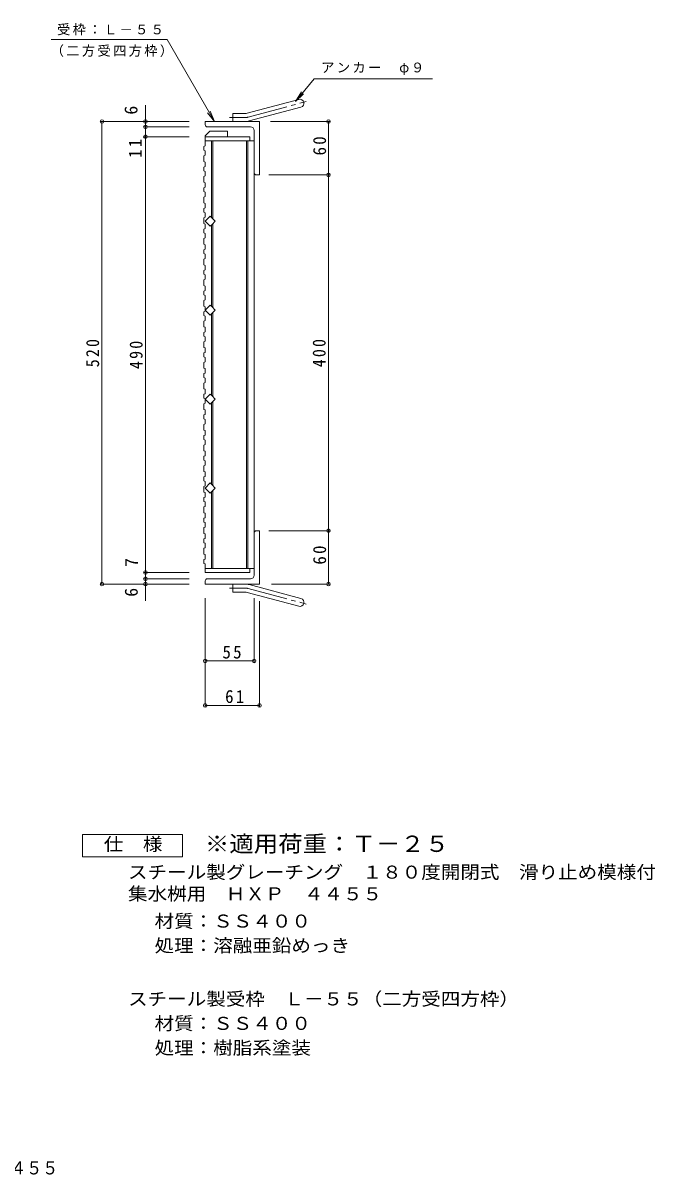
# Model space of a CAD drawing. Units: millimetres, scale not verified. Extents: x -575 to 865, y -688 to 660.
# Drawn here: x 154 to 865, y -688 to 609 of the extents above; entities that cross this region are included whole.
import ezdxf
from ezdxf.enums import TextEntityAlignment as Align

# ---------------------------------------------------------------- set-up
doc = ezdxf.new("R2010")
doc.units = ezdxf.units.MM
doc.header["$LTSCALE"] = 5
doc.header["$PDMODE"] = 32
doc.header["$PDSIZE"] = 4
doc.linetypes.add('CHAIN2', pattern=[12, 9, -1, 1, -1])
for name, color, linetype, lineweight in [('B-1', 2, 'Continuous', 9), ('B-2', 3, 'Continuous', 9), ('B-4', 7, 'Continuous', 9), ('B-5', 7, 'Continuous', 9), ('B-A', 3, 'Continuous', 9), ('F-4_F-4ﾚｲﾔ', 2, 'Continuous', 9)]:
    doc.layers.add(name, color=color, linetype=linetype, lineweight=lineweight)
doc.layers.add('F-5_F-5ﾚｲﾔ', color=2, linetype='Continuous')
doc.styles.add('ＭＳ ゴシック', font='')
doc.styles.get('ＭＳ ゴシック').set_extended_font_data('MS Gothic')

msp = doc.modelspace()

# ---------------------------------------------------------------- linework, layer by layer
at = {"layer": 'B-1'}
for p, q in [((406.594, 507.114), (464.785, 522.706)), ((390.449, 497.807), (390.449, 506.807)), ((404.264, 506.807), (390.449, 506.807)), ((408.923, 498.421), (467.114, 514.013)), ((359.449, 494.307), (359.449, 497.807)), ((420.449, 497.807), (359.449, 497.807)), ((420.449, 497.807), (420.449, 437.807)), ((410.449, 491.807), (361.949, 491.807)), ((414.449, 487.808), (414.449, 440.307)), ((416.949, 437.807), (420.449, 437.807)), ((414.449, -12.193), (414.449, 35.307)), ((416.949, 37.807), (420.449, 37.807)), ((420.449, -22.193), (420.449, 37.807)), ((359.449, -18.693), (359.449, -22.193)), ((420.449, -22.193), (359.449, -22.193)), ((410.449, -16.193), (361.949, -16.193)), ((390.449, -22.193), (390.449, -31.193)), ((408.923, -22.806), (467.114, -38.398)), ((404.264, -31.193), (390.449, -31.193)), ((406.594, -31.499), (464.785, -47.091))]:
    msp.add_line(p, q, dxfattribs=at)
at = {"layer": 'B-1', "linetype": 'CHAIN2'}
for p, q in [((407.758, 502.767), (472.925, 520.229)), ((404.264, 502.307), (386.644, 502.307)), ((404.264, -26.693), (386.644, -26.693)), ((407.758, -27.153), (472.925, -44.614))]:
    msp.add_line(p, q, dxfattribs=at)
at = {"layer": 'B-1'}
for centre, radius, start, end in [((465.949, 518.359), 4.5, 285.00014, 104.99991), ((404.264, 515.807), 9, 270, 285.00002), ((361.949, 494.307), 2.5, 180, 270), ((404.264, 515.807), 18, 270, 285), ((410.449, 487.808), 4, 0, 90), ((416.949, 440.307), 2.5, 180, 270), ((416.949, 35.307), 2.5, 90, 180), ((410.449, -12.193), 4, 270, 0), ((361.949, -18.693), 2.5, 90, 180), ((404.264, -40.193), 18, 75, 90), ((404.264, -40.193), 9, 74.99998, 90), ((465.949, -42.745), 4.5, 255.00009, 74.99986)]:
    msp.add_arc(centre, radius, start, end, dxfattribs=at)
at = {"layer": 'B-1', "linetype": 'CHAIN2'}
for centre, start, end in [((404.264, 515.807), 270, 284.99995), ((404.264, -40.193), 75.00005, 90)]:
    msp.add_arc(centre, 13.5, start, end, dxfattribs=at)
at = {"layer": 'B-2'}
for p, q in [((359.449, 481.807), (364.449, 486.807)), ((359.449, 481.807), (359.449, 480.807)), ((359.449, 480.807), (409.449, 480.807)), ((359.449, 480.807), (359.449, 476.307)), ((364.449, 486.807), (384.449, 486.807)), ((384.449, 480.807), (384.449, 486.807)), ((409.449, 480.807), (409.449, 476.307)), ((359.449, 476.307), (414.449, 476.307)), ((366.449, 476.307), (366.449, 390.121)), ((367.949, 476.307), (367.949, 388.621)), ((405.949, 476.307), (405.949, -4.693)), ((407.449, 476.307), (407.449, -4.693)), ((414.449, 476.307), (414.449, -4.693)), ((366.449, 381.493), (366.449, 290.121)), ((367.949, 382.993), (367.949, 288.621)), ((366.449, 281.494), (366.449, 190.121)), ((367.949, 282.994), (367.949, 188.621)), ((366.449, 181.494), (366.449, 90.121)), ((367.949, 182.994), (367.949, 88.621)), ((366.449, 81.494), (366.449, -4.693)), ((367.949, 82.994), (367.949, -4.693)), ((359.449, -4.693), (414.449, -4.693)), ((359.449, -4.693), (359.449, -9.193)), ((359.449, -9.193), (409.449, -9.193)), ((409.449, -9.193), (409.449, -4.693))]:
    msp.add_line(p, q, dxfattribs=at)
for points in [[(365.106, 380.15), (359.449, 385.807), (365.106, 391.464), (370.763, 385.807)], [(370.763, 385.807), (367.132, 382.176), (365.106, 380.15)]]:
    msp.add_lwpolyline(points, dxfattribs=at)
for points in [[(365.106, 291.464), (359.449, 285.808), (365.106, 280.151), (370.763, 285.808), (367.132, 289.439)], [(365.106, 191.464), (359.449, 185.807), (365.106, 180.151), (370.763, 185.807), (367.132, 189.439)], [(365.106, 91.464), (359.449, 85.807), (365.106, 80.151), (370.763, 85.807), (367.132, 89.439)]]:
    msp.add_lwpolyline(points, close=True, dxfattribs=at)
at = {"layer": 'B-4'}
for p, q in [((292.134, 516.263), (292.134, 491.807)), ((341.356, 497.807), (241.743, 497.807)), ((243.243, 497.807), (243.243, -22.193)), ((432.925, 497.807), (499.598, 497.807)), ((498.098, 437.807), (498.098, 497.807)), ((341.356, 491.807), (290.634, 491.807)), ((341.356, 480.807), (290.634, 480.807)), ((292.134, 491.807), (292.134, 480.807)), ((292.134, 480.807), (292.134, -9.193)), ((430.831, 437.807), (499.598, 437.807)), ((498.098, 37.807), (498.098, 437.807)), ((430.831, 37.807), (499.598, 37.807)), ((498.098, -22.193), (498.098, 37.807)), ((341.356, -9.193), (290.634, -9.193)), ((292.134, -9.193), (292.134, -16.193)), ((341.356, -22.193), (241.743, -22.193)), ((341.356, -16.193), (290.634, -16.193)), ((292.134, -16.193), (292.134, -40.876)), ((434.092, -22.193), (499.598, -22.193)), ((359.449, -38.184), (359.449, -160.088)), ((414.449, -38.184), (414.449, -110.088)), ((420.449, -41.51), (420.449, -160.088)), ((359.449, -108.588), (414.449, -108.588)), ((359.449, -158.588), (420.449, -158.588))]:
    msp.add_line(p, q, dxfattribs=at)
for p in [(243.243, 497.807), (292.134, 497.807), (292.134, 491.807), (498.098, 497.807), (292.134, 480.807), (498.098, 437.807), (498.098, 37.807), (292.134, -9.193), (243.243, -22.193), (292.134, -16.193), (292.134, -22.193), (498.098, -22.193), (359.449, -108.588), (414.449, -108.588), (359.449, -158.588), (420.449, -158.588)]:
    msp.add_point(p, dxfattribs=at)
at = {"layer": 'B-5'}
for p, q in [((186.16, 590.013), (316.445, 590.013)), ((481.843, 545.954), (615.039, 545.954)), ((461.009, 520.519), (470.124, 529.073)), ((369.68, 497.807), (364.897, 509.356))]:
    msp.add_line(p, q, dxfattribs=at)
for points in [[(316.445, 590.013), (369.68, 497.807), (362.071, 507.724)], [(481.843, 545.954), (461.009, 520.519), (467.599, 531.14)]]:
    msp.add_lwpolyline(points, dxfattribs=at)
at = {"layer": 'B-A'}
for p, q in [((357.949, 469.873), (359.449, 470.384)), ((359.449, 470.384), (359.449, 476.307)), ((357.949, 459.33), (359.449, 459.841)), ((357.949, 446.647), (359.449, 447.158)), ((359.449, 452.271), (359.449, 447.158)), ((357.949, 436.104), (359.449, 436.615)), ((359.449, 429.045), (359.449, 423.931)), ((357.949, 423.42), (359.449, 423.931)), ((357.949, 412.877), (359.449, 413.388)), ((359.449, 405.818), (359.449, 400.705)), ((357.949, 400.194), (359.449, 400.705)), ((357.949, 389.651), (359.449, 390.162)), ((359.449, 395.275), (359.449, 390.162)), ((357.949, 376.967), (359.449, 377.479)), ((359.449, 382.592), (359.449, 377.479)), ((357.949, 366.424), (359.449, 366.936)), ((359.449, 372.049), (359.449, 366.936)), ((357.949, 353.741), (359.449, 354.252)), ((359.449, 359.366), (359.449, 354.252)), ((357.949, 343.198), (359.449, 343.709)), ((359.449, 348.822), (359.449, 343.709)), ((357.949, 330.514), (359.449, 331.026)), ((359.449, 336.139), (359.449, 331.026)), ((359.449, 325.596), (359.449, 320.483)), ((357.949, 319.971), (359.449, 320.483)), ((359.449, 312.912), (359.449, 307.799)), ((357.949, 307.288), (359.449, 307.799)), ((359.449, 302.369), (359.449, 297.256)), ((357.949, 296.744), (359.449, 297.256)), ((359.449, 289.686), (359.449, 284.573)), ((357.949, 284.061), (359.449, 284.573)), ((357.949, 273.518), (359.449, 274.029)), ((359.449, 279.143), (359.449, 274.029)), ((357.949, 260.835), (359.449, 261.346)), ((359.449, 266.459), (359.449, 261.346)), ((357.949, 250.291), (359.449, 250.803)), ((359.449, 255.916), (359.449, 250.803)), ((357.949, 237.608), (359.449, 238.12)), ((359.449, 243.233), (359.449, 238.12)), ((357.949, 227.065), (359.449, 227.576)), ((359.449, 232.69), (359.449, 227.576)), ((357.949, 214.382), (359.449, 214.893)), ((359.449, 220.006), (359.449, 214.893)), ((359.449, 209.463), (359.449, 204.35)), ((357.949, 203.838), (359.449, 204.35)), ((359.449, 196.78), (359.449, 191.667)), ((357.949, 191.155), (359.449, 191.667)), ((357.949, 191.155), (357.949, 186.748)), ((357.949, 180.611), (359.449, 181.123)), ((359.449, 173.553), (359.449, 168.44)), ((357.949, 167.928), (359.449, 168.44)), ((357.949, 167.928), (357.949, 163.521)), ((357.949, 157.384), (359.449, 157.896)), ((357.949, 144.701), (359.449, 145.213)), ((357.949, 144.701), (357.949, 140.294)), ((359.449, 150.326), (359.449, 145.213)), ((357.949, 134.157), (359.449, 134.669)), ((357.949, 121.474), (359.449, 121.986)), ((357.949, 121.474), (357.949, 117.067)), ((359.449, 127.099), (359.449, 121.986)), ((357.949, 110.93), (359.449, 111.442)), ((359.449, 103.872), (359.449, 98.759)), ((357.949, 98.247), (359.449, 98.759)), ((357.949, 98.247), (357.949, 93.84)), ((357.949, 87.704), (359.449, 88.215)), ((359.449, 80.645), (359.449, 75.532)), ((357.949, 75.02), (359.449, 75.532)), ((357.949, 75.02), (357.949, 70.613)), ((357.949, 64.477), (359.449, 64.988)), ((357.949, 51.793), (359.449, 52.305)), ((359.449, 57.418), (359.449, 52.305)), ((357.949, 51.793), (357.949, 47.386)), ((357.949, 41.25), (359.449, 41.761)), ((357.949, 28.566), (359.449, 29.078)), ((357.949, 28.566), (357.949, 24.159)), ((359.449, 34.191), (359.449, 29.078)), ((357.949, 18.023), (359.449, 18.534)), ((357.949, 5.339), (359.449, 5.851)), ((357.949, 5.339), (357.949, 0.932)), ((359.449, 10.964), (359.449, 5.851))]:
    msp.add_line(p, q, dxfattribs=at)
for points in [[(357.949, 469.873), (357.949, 465.466), (359.449, 464.954), (359.449, 459.841)], [(357.949, 459.33), (357.949, 452.782), (359.449, 452.271)], [(357.949, 446.647), (357.949, 442.239), (359.449, 441.728), (359.449, 436.615)], [(357.949, 436.104), (357.949, 429.556), (359.449, 429.045)], [(357.949, 423.42), (357.949, 419.013), (359.449, 418.502), (359.449, 413.388)], [(357.949, 412.877), (357.949, 406.33), (359.449, 405.818)], [(357.949, 400.194), (357.949, 395.786), (359.449, 395.275)], [(357.949, 389.651), (357.949, 383.103), (359.449, 382.592)], [(357.949, 376.967), (357.949, 372.56), (359.449, 372.049)], [(357.949, 366.424), (357.949, 359.877), (359.449, 359.366)], [(357.949, 353.741), (357.949, 349.334), (359.449, 348.822)], [(357.949, 343.198), (357.949, 336.65), (359.449, 336.139)], [(357.949, 330.514), (357.949, 326.107), (359.449, 325.596)], [(357.949, 319.971), (357.949, 313.424), (359.449, 312.912)], [(357.949, 307.288), (357.949, 302.881), (359.449, 302.369)], [(357.949, 296.744), (357.949, 290.197), (359.449, 289.686)], [(357.949, 284.061), (357.949, 279.654), (359.449, 279.143)], [(357.949, 273.518), (357.949, 266.97), (359.449, 266.459)], [(357.949, 260.835), (357.949, 256.428), (359.449, 255.916)], [(357.949, 250.291), (357.949, 243.744), (359.449, 243.233)], [(357.949, 237.608), (357.949, 233.201), (359.449, 232.69)], [(357.949, 227.065), (357.949, 220.517), (359.449, 220.006)], [(357.949, 214.382), (357.949, 209.974), (359.449, 209.463)], [(357.949, 203.838), (357.949, 197.291), (359.449, 196.78)], [(357.949, 186.748), (359.449, 186.236), (359.449, 181.123)], [(357.949, 180.611), (357.949, 174.064), (359.449, 173.553)], [(357.949, 163.521), (359.449, 163.009), (359.449, 157.896)], [(357.949, 157.384), (357.949, 150.837), (359.449, 150.326)], [(357.949, 140.294), (359.449, 139.782), (359.449, 134.669)], [(357.949, 134.157), (357.949, 127.61), (359.449, 127.099)], [(357.949, 117.067), (359.449, 116.555), (359.449, 111.442)], [(357.949, 110.93), (357.949, 104.383), (359.449, 103.872)], [(357.949, 93.84), (359.449, 93.328), (359.449, 88.215)], [(357.949, 87.704), (357.949, 81.156), (359.449, 80.645)], [(357.949, 70.613), (359.449, 70.101), (359.449, 64.988)], [(357.949, 64.477), (357.949, 57.929), (359.449, 57.418)], [(357.949, 47.386), (359.449, 46.874), (359.449, 41.761)], [(357.949, 41.25), (357.949, 34.702), (359.449, 34.191)], [(357.949, 24.159), (359.449, 23.648), (359.449, 18.534)], [(357.949, 18.023), (357.949, 11.476), (359.449, 10.964)], [(357.949, 0.932), (359.449, 0.421), (359.449, -4.693)]]:
    msp.add_lwpolyline(points, dxfattribs=at)
at = {"layer": 'F-4_F-4ﾚｲﾔ'}
msp.add_lwpolyline([(221.517, -328.794), (221.517, -303.793), (334.016, -303.793), (334.016, -328.794)], close=True, dxfattribs=at)

# ---------------------------------------------------------------- texts
at = {"layer": 'B-4', "color": 2, "style": 'ＭＳ ゴシック'}
for s, p in [('6', (287.582, 505.572)), ('7', (288.213, -2.899)), ('6', (287.829, -36.445))]:
    msp.add_text(s, height=14.66, rotation=90, dxfattribs=at).set_placement(p, align=Align.BOTTOM_LEFT)
at = {"layer": 'B-4', "color": 2, "char_height": 14.66, "attachment_point": 7, "rotation": 90, "style": 'ＭＳ ゴシック'}
for s, insert in [('\\T1.27;\\W0.95;60', (495.598, 459.682)), ('\\T1.27;\\W0.95;11', (288.034, 456.919)), ('\\T1.27;\\W0.9;520', (240.243, 221.557)), ('\\T1.27;\\W0.9;490', (289.134, 219.557)), ('\\T1.27;\\W0.9;400', (495.098, 221.557)), ('\\T1.27;\\W0.95;60', (495.598, -0.318))]:
    msp.add_mtext(s, dxfattribs=dict(at, insert=insert))
at = {"layer": 'B-4', "color": 2, "char_height": 14.66, "attachment_point": 7, "style": 'ＭＳ ゴシック'}
for s, insert in [('\\T1.27;\\W0.95;55', (378.824, -106.088)), ('\\T1.27;\\W0.95;61', (381.824, -156.088))]:
    msp.add_mtext(s, dxfattribs=dict(at, insert=insert))
at = {"layer": 'B-5', "char_height": 11, "attachment_point": 7, "style": 'ＭＳ ゴシック'}
for s, insert in [('\\T1.17;受枠：Ｌ－５５', (192.711, 594.665)), ('\\T1.17;（二方受四方枠）', (185.491, 570.464)), ('\\T1.17;アンカー\u3000φ９', (489.857, 550.084))]:
    msp.add_mtext(s, dxfattribs=dict(at, insert=insert))
at = {"layer": 'F-4_F-4ﾚｲﾔ', "style": 'ＭＳ ゴシック', "width": 1.1}
for s, p in [('仕\u3000様', (245.266, -326.294)), ('スチール製グレーチング\u3000１８０度開閉式\u3000滑り止め模様付', (272.561, -357.754)), ('集水桝用\u3000ＨＸＰ\u3000４４５５', (272.561, -382.127)), ('材質：ＳＳ４００', (302.417, -412.779)), ('処理：溶融亜鉛めっき', (302.417, -440.279)), ('スチール製受枠\u3000Ｌ－５５（二方受四方枠）', (272.562, -500.28)), ('材質：ＳＳ４００', (302.417, -527.78)), ('処理：樹脂系塗装', (302.417, -555.28))]:
    msp.add_text(s, height=14.66, dxfattribs=at).set_placement(p, align=Align.BOTTOM_LEFT)
at = {"layer": 'F-5_F-5ﾚｲﾔ', "color": 3, "style": 'ＭＳ ゴシック', "width": 1.1}
msp.add_text('※適用荷重：Ｔ－２５', height=18.33, dxfattribs=at).set_placement((359.016, -328.794), align=Align.BOTTOM_LEFT)
at = {"layer": 'F-5_F-5ﾚｲﾔ', "style": 'ＭＳ ゴシック', "width": 0.9}
msp.add_text('集水桝用\u3000ＨＸＰ\u3000４４５５', height=14.66, dxfattribs=at).set_placement((-39.905, -690.26), align=Align.BOTTOM_LEFT)

doc.saveas('drawing.dxf')
